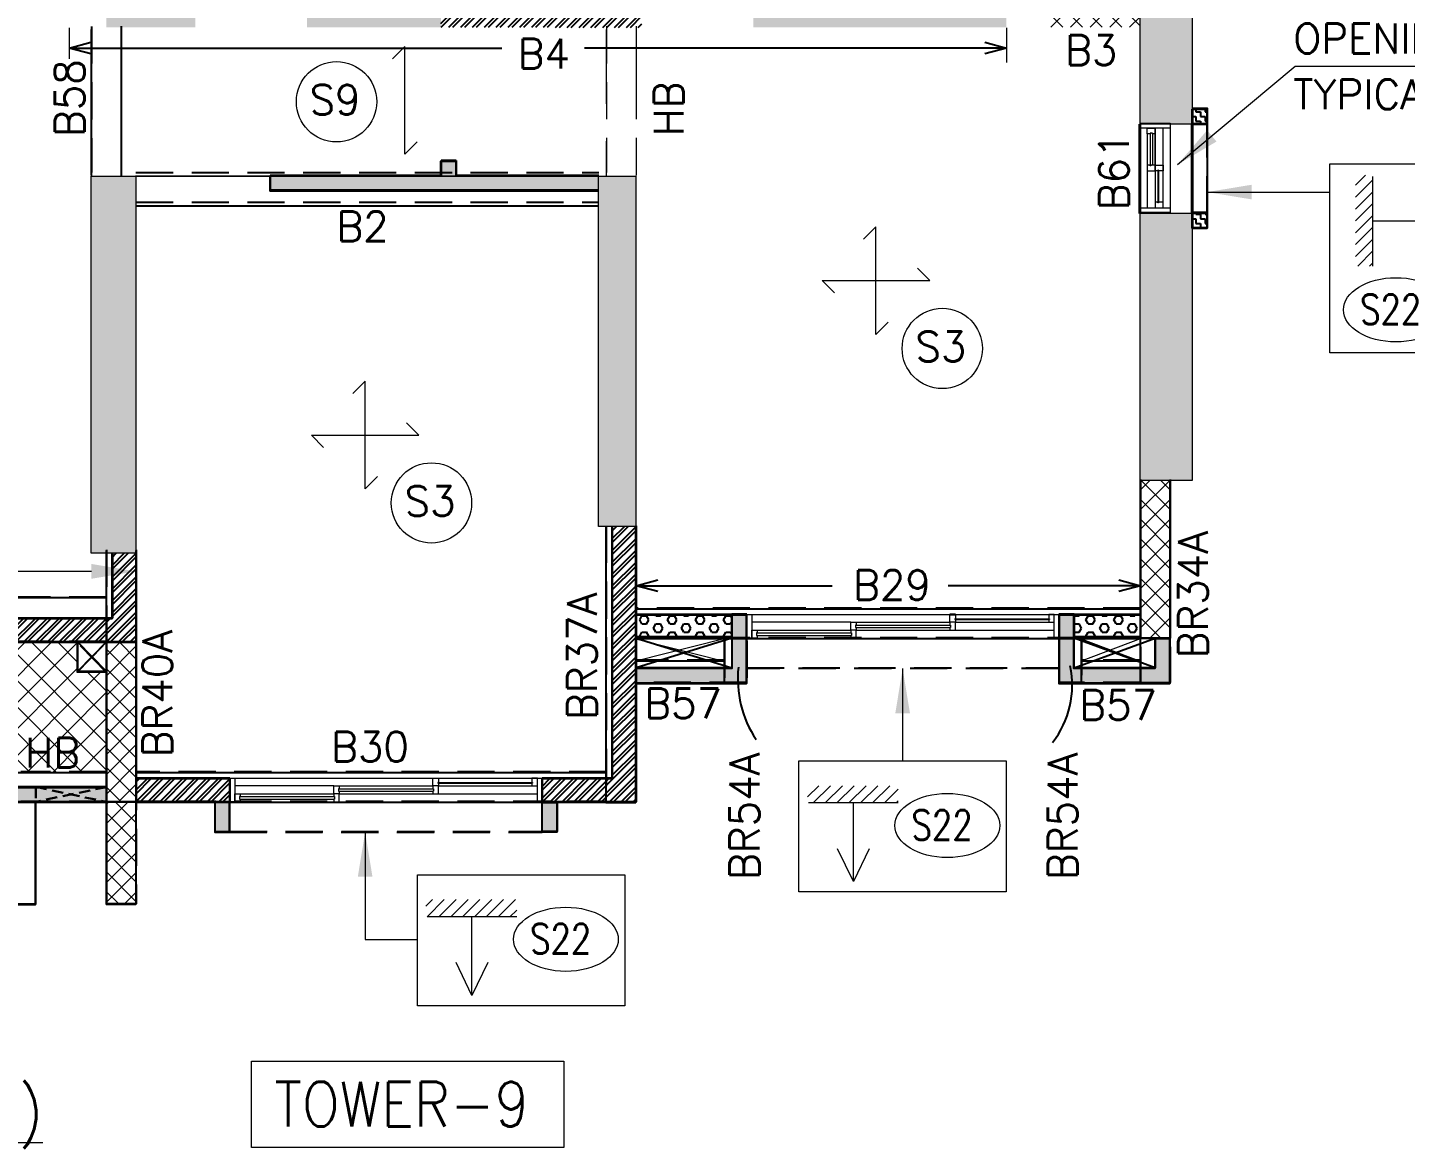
# Model space of a CAD drawing. Header units: millimetres. Extents: x 1181448 to 1317632, y -5734806 to -5633961.
# Drawn here: x 1298061 to 1307323, y -5721416 to -5713883 of the extents above; entities that cross this region are included whole.
import ezdxf

# ---------------------------------------------------------------- set-up
doc = ezdxf.new("R2010")
doc.units = ezdxf.units.MM
doc.header["$LTSCALE"] = 1000
doc.header["$MEASUREMENT"] = 0
for name, pattern in [('1', [0]), ('2BHK-A - FRONT$0$HIDDEN', [0.375, 0.25, -0.125]), ('AUDIT_D_120904163729-0', [0]), ('DASHED', [0.75, 0.5, -0.25]), ('HIDDEN', [0.375, 0.25, -0.125]), ('T 10_TYPICAL ELEVATION$0$AUDIT_D_120904163729-0', [0]), ('T8(T9 IS SIMILAR) - TYPICAL FLOOR ELEVATION$0$AUDIT_D_120904163729-0', [0]), ('T8(T9 IS SIMILAR) - TYPICAL FLOOR ELEVATION$0$HIDDEN', [0.375, 0.25, -0.125]), ('T8(T9 IS SIMILAR)$0$$0$HIDDEN', [0.375, 0.25, -0.125]), ('T8(T9 IS SIMILAR)$0$HIDDEN', [0.375, 0.25, -0.125])]:
    doc.linetypes.add(name, pattern=pattern)
doc.layers.get('0').update_dxf_attribs({"linetype": 'AUDIT_D_120904163729-0'})
for name, color, linetype in [('100 MM THK. NON-STRUCTURAL WALL', 134, 'Continuous'), ('150 MM THK. BLOCK WORK.', 223, 'Continuous'), ('2BHK-A - FRONT$0$CUT-OUT', 49, 'Continuous'), ('A_dim', 1, 'Continuous'), ('S-BEAM', 20, 'Continuous'), ('SCPL-BEAMS NO.', 7, 'Continuous'), ('T 10_TYPICAL ELEVATION$0$A-WALL-FEATURES', 6, 'T 10_TYPICAL ELEVATION$0$AUDIT_D_120904163729-0'), ('T8(T9 IS SIMILAR) - TYPICAL FLOOR ELEVATION$0$A-WALL-FEATURES', 6, 'T8(T9 IS SIMILAR) - TYPICAL FLOOR ELEVATION$0$AUDIT_D_120904163729-0'), ('T8(T9 IS SIMILAR)$0$S-BEAM', 20, 'T8(T9 IS SIMILAR)$0$$0$HIDDEN'), ('TYPICAL FLOOR ARCH', 251, 'AUDIT_D_120904163729-0')]:
    doc.layers.add(name, color=color, linetype=linetype)
for name, color, linetype, lineweight in [('160 THK. STRUCT WALL', 7, 'Continuous', 15), ('200 THK. NON-STRUCT WALL -1', 6, 'Continuous', 15), ('2BHK-A - FRONT$0$A-WALL- 160', 6, 'Continuous', 30), ('2BHK-A - FRONT$0$Window', 4, 'Continuous', 20), ('S-CUTOUT', 8, 'Continuous', 15), ('S-DRGSHEET TEXT-1', 7, 'Continuous', 18), ('S-HATCH', 8, 'Continuous', 9), ('SCPL BEAM', 20, 'Continuous', 13), ('SCPL_DIM', 9, 'Continuous', 5), ('SCPL_SLAB MARK', 72, 'Continuous', 20), ('T8(T9 IS SIMILAR)$0$SCPL BEAM', 191, 'T8(T9 IS SIMILAR)$0$$0$HIDDEN', 13)]:
    doc.layers.add(name, color=color, linetype=linetype, lineweight=lineweight)
for name, color, linetype, true_color in [('160MM THK.NON-STRUCTURAL WALLS', 7, 'Continuous', 0xea7b62), ('WALL - 0.16 thk STRUCTURAL', 7, '1', 0x24ffc8), ('WALL - 0.20 thk STRUCTURAL', 7, 'Continuous', 0xa60727)]:
    doc.layers.add(name, color=color, linetype=linetype, true_color=true_color)
doc.layers.add('WALL OPENING', color=7, linetype='Continuous', lineweight=40, true_color=0xe6e600)
doc.styles.add('ROMANS', font='romans.shx', dxfattribs={"width": 0.85})
doc.styles.add('SCPL', font='romans.shx')
doc.styles.add('SCPL-2', font='romans.shx', dxfattribs={"width": 0.9})
doc.dimstyles.new('SCPL', dxfattribs={"dimscale": 0, "dimtxt": 300, "dimasz": 300, "dimexe": 100, "dimexo": 200, "dimgap": 150, "dimtad": 0, "dimdec": 0, "dimzin": 1, "dimdsep": 46, "dimtxsty": 'SCPL', "dimcen": 150, "dimclrd": 1, "dimclre": 2, "dimclrt": 5, "dimadec": 3, "dimazin": 0, "dimtfac": 1, "dimtdec": 0, "dimtofl": 0, "dimtmove": 2, "dimatfit": 3, "dimfxl": 0, "dimtolj": 1, "dimtzin": 0, "dimlwd": 15, "dimlwe": 13, "dimarcsym": 0})
doc.dimstyles.new('SCPL-DIM-150', dxfattribs={"dimscale": 100, "dimtxt": 2.25, "dimasz": 1.45, "dimexe": 1, "dimexo": 1, "dimgap": 1, "dimtad": 1, "dimdec": 0, "dimzin": 0, "dimdsep": 46, "dimtxsty": 'ROMANS', "dimblk": 'OPEN30', "dimcen": 0.09, "dimclrd": 256, "dimclre": 256, "dimclrt": 7, "dimadec": 0, "dimazin": 0, "dimtfac": 1, "dimtdec": 0, "dimtofl": 0, "dimtmove": 0, "dimatfit": 3, "dimldrblk": 'OPEN30', "dimfxl": 1, "dimtolj": 1, "dimtzin": 0, "dimarcsym": 0})
pattern_1 = [(0, (-1203933.584, 5720355.632), (31.25, 31.25), [31.25, -31.25]), (90, (-1203902.334, 5720355.632), (-31.25, 31.25), [31.25, -31.25])]

# ---------------------------------------------------------------- blocks, each defined once
blk = doc.blocks.new('2BHK-A - FRONT$0$1500-flat-1-flat-1')
at = {"layer": '2BHK-A - FRONT$0$Window', "color": 1, "lineweight": 13}
for p, q in [((5694378.8, 1149675.6), (5694378.8, 1149141.6, 0)), ((5694425.5, 1149179.1, 0), (5694425.5, 1149675.6)), ((5694478.8, 1149427.4), (5694478.8, 1149675.6)), ((5694578.8, 1149675.6), (5694578.8, 1149141.6, 0)), ((5694478.8, 1149638.1), (5694478.8, 1149427.4)), ((5694532.2, 1149638.1), (5694532.2, 1149141.6, 0)), ((5694378.8, 1149389.9), (5694378.8, 1149179.1, 0)), ((5694478.8, 1149457), (5694478.8, 1149141.6, 0)), ((5694478.8, 1149389.9), (5694478.8, 1149179.1, 0))]:
    blk.add_line(p, q, dxfattribs=at)
at = {"layer": '2BHK-A - FRONT$0$Window', "color": 5, "lineweight": 13}
for p, q in [((5694497.4, 1149638.1), (5694497.4, 1149427.4)), ((5694513.6, 1149638.1), (5694513.6, 1149427.4)), ((5694455.7, 1149389.9), (5694455.7, 1149179.1, 0)), ((5694460.2, 1149389.9), (5694460.2, 1149179.1, 0))]:
    blk.add_line(p, q, dxfattribs=at)
at = {"layer": '2BHK-A - FRONT$0$Window', "color": 4, "lineweight": 13}
for points in [[(5694378.8, 1149708.6), (5694378.8, 1149675.6), (5694578.8, 1149675.6), (5694578.8, 1149708.6)], [(5694513.6, 1149638.1), (5694532.2, 1149638.1), (5694532.2, 1149675.6), (5694478.8, 1149675.6), (5694478.8, 1149638.1), (5694497.4, 1149638.1), (5694497.4, 1149642.6), (5694513.6, 1149642.6)], [(5694460.2, 1149389.9), (5694478.8, 1149389.9), (5694478.8, 1149427.4), (5694425.5, 1149427.4), (5694425.5, 1149389.9), (5694455.7, 1149389.9), (5694455.7, 1149394.4), (5694460.2, 1149394.4)], [(5694513.6, 1149427.4), (5694532.2, 1149427.4), (5694532.2, 1149389.9), (5694478.8, 1149389.9), (5694478.8, 1149427.4), (5694509.1, 1149427.4), (5694509.1, 1149422.9), (5694513.6, 1149422.9)], [(5694378.8, 1149141.6), (5694378.8, 1149108.6), (5694578.8, 1149108.6), (5694578.8, 1149141.6)], [(5694460.2, 1149179.1), (5694478.8, 1149179.1), (5694478.8, 1149141.6), (5694425.5, 1149141.6), (5694425.5, 1149179.1), (5694455.7, 1149179.1), (5694455.7, 1149174.6), (5694460.2, 1149174.6)]]:
    blk.add_lwpolyline(points, close=True, dxfattribs=at)
blk = doc.blocks.new('2BHK-A - FRONT$0$2100')
at = {"layer": '2BHK-A - FRONT$0$Window', "color": 1, "lineweight": 13}
for p, q in [((1150876.5, -5693344.1), (1148842.5, -5693344.1)), ((1149507.5, -5693344.1), (1148880, -5693344.1)), ((1149507.5, -5693450.8), (1148842.5, -5693450.8)), ((1149507.5, -5693397.4), (1148880, -5693397.4)), ((1150173.7, -5693397.4), (1149545, -5693397.4)), ((1150173.7, -5693450.8), (1149545, -5693450.8)), ((1150211.2, -5693397.4), (1150876.5, -5693397.4)), ((1150839, -5693450.8), (1150211.2, -5693450.8)), ((1150173.7, -5693504.1), (1148842.5, -5693504.1)), ((1150839, -5693504.1), (1150211.2, -5693504.1))]:
    blk.add_line(p, q, dxfattribs=at)
at = {"layer": '2BHK-A - FRONT$0$Window', "color": 5, "lineweight": 13}
for p, q in [((1149507.5, -5693374.4), (1148880, -5693374.4)), ((1149507.5, -5693378.9), (1148880, -5693378.9)), ((1150173.7, -5693416), (1149545, -5693416)), ((1150173.7, -5693432.2), (1149545, -5693432.2)), ((1150839, -5693469.3), (1150211.2, -5693469.3)), ((1150839, -5693485.5), (1150211.2, -5693485.5))]:
    blk.add_line(p, q, dxfattribs=at)
at = {"layer": '2BHK-A - FRONT$0$Window', "color": 4, "lineweight": 13}
for points in [[(1148842.5, -5693344.1), (1148809.5, -5693344.1), (1148809.5, -5693504.1), (1148842.5, -5693504.1)], [(1148880, -5693378.9), (1148880, -5693397.4), (1148842.5, -5693397.4), (1148842.5, -5693344.1), (1148880, -5693344.1), (1148880, -5693374.4), (1148875.5, -5693374.4), (1148875.5, -5693378.9)], [(1149507.5, -5693378.9), (1149507.5, -5693397.4), (1149545, -5693397.4), (1149545, -5693344.1), (1149507.5, -5693344.1), (1149507.5, -5693374.4), (1149512, -5693374.4), (1149512, -5693378.9)], [(1150909.5, -5693344.1), (1150876.5, -5693344.1), (1150876.5, -5693504.1), (1150909.5, -5693504.1)], [(1149545, -5693432.2), (1149545, -5693450.8), (1149507.5, -5693450.8), (1149507.5, -5693397.4), (1149545, -5693397.4), (1149545, -5693416), (1149540.5, -5693416), (1149540.5, -5693432.2)], [(1150173.7, -5693432.2), (1150173.7, -5693450.8), (1150211.2, -5693450.8), (1150211.2, -5693397.4), (1150173.7, -5693397.4), (1150173.7, -5693416), (1150178.2, -5693416), (1150178.2, -5693432.2)], [(1150211.2, -5693485.5), (1150211.2, -5693504.1), (1150173.7, -5693504.1), (1150173.7, -5693450.8), (1150211.2, -5693450.8), (1150211.2, -5693469.3), (1150206.7, -5693469.3), (1150206.7, -5693485.5)], [(1150839, -5693485.5), (1150839, -5693504.1), (1150876.5, -5693504.1), (1150876.5, -5693450.8), (1150839, -5693450.8), (1150839, -5693469.3), (1150843.5, -5693469.3), (1150843.5, -5693485.5)]]:
    blk.add_lwpolyline(points, close=True, dxfattribs=at)
blk = doc.blocks.new('GGS')
at = {"layer": '2BHK-A - FRONT$0$A-WALL- 160', "color": 8, "linetype": 'ByBlock'}
for p, q in [((-206561929.7, -159313758), (-206561929.7, -159313657.6)), ((-206561929.7, -159313657.6), (-206561829.7, -159313657.6)), ((-206561829.7, -159313657.6), (-206561829.7, -159313758)), ((-206561929.7, -159313758), (-206563079.8, -159313758)), ((-206563079.8, -159313758), (-206563079.8, -159313858)), ((-206560869.8, -159313758), (-206561829.7, -159313758)), ((-206560869.8, -159313858), (-206563079.8, -159313858)), ((-206557229.8, -159316868, 0.3), (-206557230, -159315802.9)), ((-206557029.8, -159316868, 0.3), (-206557029.8, -159315803.3, 0.7)), ((-206560779.8, -159317808), (-206560779.8, -159316112.9)), ((-206560619.8, -159316708, -0.4), (-206560619.8, -159316112.9)), ((-206560619.8, -159317968), (-206560619.8, -159316112.9)), ((-206564139.8, -159316733), (-206564139.8, -159316292.9)), ((-206563979.8, -159317968), (-206563979.8, -159316292.9)), ((-206564139.8, -159316733), (-206564914.8, -159316733)), ((-206559975.2, -159316708, -0.4), (-206560620.1, -159316708, -0.4)), ((-206559975.2, -159316708, -0.4), (-206559975.2, -159316858, -0.4)), ((-206558473.2, -159316708, -0.4), (-206558510.7, -159316708, -0.4)), ((-206557229.8, -159316708, 0.3), (-206557675.2, -159316708, -0.4)), ((-206557675.2, -159316708, -0.4), (-206557675.2, -159316858, -0.4)), ((-206559975.2, -159316858, -0.4), (-206560620.1, -159316858, -0.4)), ((-206557229.8, -159316858, 0.3), (-206557675.2, -159316858, -0.4)), ((-206557029.8, -159316868, 0.3), (-206557229.8, -159316868, 0.3)), ((-206563979.8, -159316893), (-206564914.8, -159316893)), ((-206564179.8, -159317968), (-206564179.8, -159316893)), ((-206563350.2, -159317808), (-206563979.8, -159317808)), ((-206563350.2, -159317808), (-206563350.2, -159317968)), ((-206560779.8, -159317808), (-206561250.2, -159317808)), ((-206561250.2, -159317808), (-206561250.2, -159317968)), ((-206563350.2, -159317968), (-206564179.8, -159317968)), ((-206560619.8, -159317968), (-206561250.2, -159317968))]:
    blk.add_line(p, q, dxfattribs=at)
at = {"layer": '2BHK-A - FRONT$0$A-WALL- 160', "color": 8, "linetype": '2BHK-A - FRONT$0$HIDDEN', "ltscale": 0.3}
for p, q in [((-206564654.8, -159317868), (-206564180.1, -159317968.5)), ((-206564180, -159317868.5), (-206564654.8, -159317968))]:
    blk.add_line(p, q, dxfattribs=at)
at = {"layer": '2BHK-A - FRONT$0$A-WALL- 160', "color": 8, "linetype": 'ByBlock'}
blk.add_lwpolyline([(-206564179.8, -159317968), (-206564914.8, -159317968), (-206564914.8, -159317868), (-206564179.8, -159317868)], dxfattribs=at)
at = {"layer": '2BHK-A - FRONT$0$A-WALL- 160', "color": 8, "linetype": '2BHK-A - FRONT$0$HIDDEN', "ltscale": 0.3}
blk.add_lwpolyline([(-206564654.8, -159317968), (-206564179.8, -159317968), (-206564179.8, -159317868), (-206564654.8, -159317868)], close=True, dxfattribs=at)
at = {"layer": '2BHK-A - FRONT$0$CUT-OUT', "color": 8}
for points in [[(-206564179.8, -159317868), (-206564814.8, -159317868), (-206564814.8, -159316893), (-206564374.7, -159316893), (-206564374.8, -159317093), (-206564179.8, -159317093)], [(-206564179.8, -159317093), (-206564374.8, -159317093), (-206564374.8, -159316893), (-206564179.8, -159316893)]]:
    blk.add_lwpolyline(points, close=True, dxfattribs=at)
at = {"layer": '2BHK-A - FRONT$0$CUT-OUT', "color": 8, "linetype": 'ByBlock'}
for points in [[(-206564179.8, -159317093), (-206564374.8, -159316893)], [(-206564179.8, -159316893), (-206564374.8, -159317093)]]:
    blk.add_lwpolyline(points, dxfattribs=at)
at = {"layer": 'T8(T9 IS SIMILAR) - TYPICAL FLOOR ELEVATION$0$A-WALL-FEATURES', "color": 8, "linetype": 'T8(T9 IS SIMILAR) - TYPICAL FLOOR ELEVATION$0$HIDDEN'}
for p, q in [((-206556880, -159314007.9), (-206556880, -159313407.9)), ((-206559875.2, -159317067.7), (-206557775.2, -159317067.7)), ((-206563350.2, -159318167.1), (-206561250, -159318167.1))]:
    blk.add_line(p, q, dxfattribs=at)
at = {"layer": 'T8(T9 IS SIMILAR) - TYPICAL FLOOR ELEVATION$0$A-WALL-FEATURES', "color": 8}
blk.add_line((-206556779.5, -159314007.9), (-206556779.5, -159313407.9), dxfattribs=at)
at = {"layer": 'T8(T9 IS SIMILAR) - TYPICAL FLOOR ELEVATION$0$A-WALL-FEATURES', "color": 8, "linetype": 'ByBlock'}
for p, q in [((-206559975.2, -159316867.7), (-206560619.8, -159317067.7)), ((-206560619.8, -159316867.7), (-206559975.2, -159317067.7)), ((-206557130.1, -159317067.7), (-206557675.2, -159316867.7)), ((-206557675.2, -159317067.7), (-206557130.1, -159316867.7))]:
    blk.add_line(p, q, dxfattribs=at)
for points in [[(-206556880, -159313307.9), (-206556880, -159313407.9), (-206556779.5, -159313407.9), (-206556779.5, -159313307.9)], [(-206556880, -159314007.9), (-206556880, -159314107.9), (-206556779.5, -159314107.9), (-206556779.5, -159314007.9)], [(-206559875.2, -159316707.7), (-206559975.2, -159316707.7), (-206559975.2, -159317067.7), (-206560619.8, -159317067.7), (-206560619.8, -159317167.7), (-206559875.2, -159317167.7)], [(-206557030.1, -159316867.7), (-206557130.1, -159316867.7), (-206557130.1, -159317067.7), (-206557675.2, -159317067.7), (-206557675.2, -159316707.7), (-206557775.2, -159316707.7), (-206557775.2, -159317167.7), (-206557030.1, -159317167.7)], [(-206564179.7, -159318652), (-206563979.7, -159318652), (-206563979.7, -159317967.1), (-206564179.7, -159317967.1)], [(-206563350.2, -159318167.1), (-206563350.2, -159317967.1), (-206563450.2, -159317967.1), (-206563450.2, -159318167.1)], [(-206561150, -159317967.1), (-206561150, -159318167.1), (-206561250, -159318167.1), (-206561250, -159317967.1)]]:
    blk.add_lwpolyline(points, close=True, dxfattribs=at)
blk.add_lwpolyline([(-206570864.8, -159317967.1), (-206570864.8, -159318652.6), (-206564654.8, -159318652.6), (-206564654.8, -159317967.1)], dxfattribs=at)
at = {"layer": 'T8(T9 IS SIMILAR)$0$S-BEAM', "color": 8}
for p, q in [((-206564280.2, -159312756.7, 0.1), (-206564280.2, -159313738.1, 0.1)), ((-206564080.1, -159312755.6, 0), (-206564080.2, -159313738.1, 0.1)), ((-206563981.7, -159313738.1, 0.5), (-206560870.2, -159313738.1, 0)), ((-206563981.7, -159313938.1, 0.5), (-206560870.4, -159313938, 0.6)), ((-206557229.6, -159315801.7, 0), (-206557229.5, -159317166.6, 0)), ((-206557029.6, -159315801.7, 0), (-206557029.6, -159317166.6, 0)), ((-206560820.2, -159316112, 0), (-206560820.2, -159317965.7, 0)), ((-206560620.2, -159316112, 0), (-206560620.2, -159317965.7, 0)), ((-206564180.1, -159316273.6, 0.1), (-206564180.1, -159318653.3, 0)), ((-206563980.1, -159316273.6, 0.1), (-206563980.1, -159318653.3, 0)), ((-206564180.1, -159316591.4, 0), (-206571340.3, -159316591.3, 0)), ((-206557229.6, -159316666.8, 0), (-206560620.2, -159316666.8, 0)), ((-206557229.6, -159316866.8, 0), (-206560620.2, -159316866.8, 0)), ((-206557775.8, -159316866.6, 0), (-206557775.8, -159317166.6, 0)), ((-206557625.8, -159316866.6, 0), (-206557625.8, -159317166.6, 0)), ((-206564180.1, -159316891.4, 0), (-206571340.3, -159316891.3, 0)), ((-206560620.1, -159316885.1, 0), (-206560620.1, -159317185.1, 0)), ((-206560025.8, -159316885, 0), (-206560025.8, -159317166.6, 0)), ((-206559875.8, -159316885, 0), (-206559875.8, -159317166.6, 0)), ((-206560025.8, -159317016.6, 0), (-206560620.1, -159317016.6, 0)), ((-206557230.3, -159317016.6, 0), (-206557625.8, -159317016.6, 0)), ((-206559875.8, -159317166.6, 0), (-206560620.1, -159317166.6, 0)), ((-206557230.3, -159317166.6, 0), (-206557775.8, -159317166.6, 0)), ((-206557230.3, -159317166.6, 0), (-206557030.3, -159317166.6, 0)), ((-206560820.2, -159317766.4), (-206563980.1, -159317766.4, 0)), ((-206560820.2, -159317966.4), (-206563980.1, -159317966.4, 0)), ((-206560820.2, -159317966.4), (-206560620.2, -159317966.4)), ((-206563980.1, -159318653.3, 0), (-206564180.1, -159318653.3, 0))]:
    blk.add_line(p, q, dxfattribs=at)
at = {"layer": 'T8(T9 IS SIMILAR)$0$S-BEAM', "color": 8, "linetype": 'T8(T9 IS SIMILAR)$0$HIDDEN'}
for p, q in [((-206564180.1, -159317766.5, -460.4), (-206564755, -159317766.4, -460.2)), ((-206564180.1, -159317966.5, -460.4), (-206564755.1, -159317966.4, -460.2))]:
    blk.add_line(p, q, dxfattribs=at)
at = {"layer": 'T8(T9 IS SIMILAR)$0$SCPL BEAM', "color": 8, "linetype": 'T8(T9 IS SIMILAR)$0$HIDDEN'}
for p, q in [((-206560818.7, -159312755.6, 0), (-206560818.7, -159313738.1, 0)), ((-206560618.7, -159312755.6, 0), (-206560618.7, -159313738.1, 0))]:
    blk.add_line(p, q, dxfattribs=at)
at = {"layer": '2BHK-A - FRONT$0$A-WALL- 160', "color": 8, "xscale": -1}
blk.add_blockref('2BHK-A - FRONT$0$1500-flat-1-flat-1', (-200862651.3, -160463116.3), dxfattribs=at)
at = {"layer": '2BHK-A - FRONT$0$A-WALL- 160', "color": 8, "linetype": 'ByBlock', "xscale": -1}
for p in [(-205408965.8, -153623363.9), (-205412440.7, -153624463.9)]:
    blk.add_blockref('2BHK-A - FRONT$0$2100', p, dxfattribs=at)
blk = doc.blocks.new('A$C5F94338C')
at = {"layer": 'WALL - 0.16 thk STRUCTURAL'}
h = blk.add_hatch(color=256, dxfattribs=at)
h.dxf.hatch_style = 1
h.paths.add_polyline_path([(24920, 2535), (25220.1, 2535), (25220, 0), (24920, 0)])
at = {"layer": 'WALL - 0.16 thk STRUCTURAL', "true_color": 0x1f57ff}
h = blk.add_hatch(color=160, dxfattribs=at)
h.dxf.hatch_style = 1
h.paths.add_polyline_path([(28330, 2535), (28580, 2535), (28580, 180), (28330, 180)])
at = {"layer": 'WALL - 0.20 thk STRUCTURAL'}
h = blk.add_hatch(color=256, dxfattribs=at)
h.dxf.hatch_style = 1
h.paths.add_polyline_path([(31970, 3735), (32320, 3735), (32319.9, 2884.3), (31969.8, 2884.3)])
h = blk.add_hatch(color=256, dxfattribs=at)
h.dxf.hatch_style = 1
h.paths.add_polyline_path([(31970.2, 2285), (32320.3, 2285), (32320.1, 490), (31970, 490)])
at = {"layer": '160 THK. STRUCT WALL'}
for points in [[(31970, 3735), (32320, 3735), (32319.9, 2884.3), (31969.8, 2884.3)], [(24920, 2535), (25220.1, 2535), (25220, 0), (24920, 0)], [(28330, 2535), (28580, 2535), (28580, 180), (28330, 180)], [(31970.2, 2285), (32320.3, 2285), (32320.1, 490), (31970, 490)]]:
    blk.add_lwpolyline(points, close=True, dxfattribs=at)
blk = doc.blocks.new('HS')
at = {"linetype": 'Continuous'}
for p, q in [((-9.28, 0), (9.28, 0)), ((-9.28, 0), (-7.16, -2.12)), ((9.28, 0), (7.16, 2.12))]:
    blk.add_line(p, q, dxfattribs=at)
blk = doc.blocks.new('One WAy')
at = {"xscale": -38.94666666665216, "yscale": 38.94666666665216, "zscale": 38.94666666665216, "rotation": 270}
blk.add_blockref('HS', (0, 0), dxfattribs=at)
blk = doc.blocks.new('*D110')
at = {"layer": 'T 10_TYPICAL ELEVATION$0$A-WALL-FEATURES', "color": 2, "lineweight": 13, "transparency": 16777216}
for p, q in [((-206691138.3, -159348131.3), (-206691138.3, -159348181.2)), ((-206683578.1, -159348131.2), (-206683578.1, -159348181.2))]:
    blk.add_line(p, q, dxfattribs=at)
at = {"layer": 'T 10_TYPICAL ELEVATION$0$A-WALL-FEATURES', "color": 1, "lineweight": 15, "transparency": 16777216}
for p, q in [((-206690838.3, -159348281.2), (-206688538.6, -159348281.2)), ((-206683878.1, -159348281.2), (-206687638.6, -159348281.2))]:
    blk.add_line(p, q, dxfattribs=at)
at = {"layer": 'T 10_TYPICAL ELEVATION$0$A-WALL-FEATURES', "color": 1, "transparency": 16777216}
for points in [[(-206690838.3, -159348231.2), (-206690838.3, -159348331.2), (-206691138.3, -159348281.2)], [(-206683878.1, -159348231.2), (-206683878.1, -159348331.2), (-206683578.1, -159348281.2)]]:
    blk.add_solid(points, dxfattribs=at)
at = {"layer": 'T 10_TYPICAL ELEVATION$0$A-WALL-FEATURES', "color": 5, "transparency": 16777216, "insert": (-206688088.6, -159348281.2), "char_height": 300, "attachment_point": 5, "style": 'SCPL'}
blk.add_mtext('\\A1;  ', dxfattribs=at)
blk = doc.blocks.new('A$C42226032')
at = {"layer": 'SCPL_SLAB MARK'}
h = blk.add_hatch(dxfattribs=at)
h.set_pattern_fill('ANSI31', color=256, scale=0.2, angle=90)
h.set_pattern_definition([(135, (-48.789575, -510.390865), (-0.0176776695, -0.0176776695), [])])
h.paths.add_polyline_path([(-0.1372, -0.2348), (-0.1372, -0.2863), (0.1337, -0.2863), (0.1337, -0.2348)])
for p, q in [((0, 0), (0, -0.2348)), ((0, 0), (-0.0473, -0.0981)), ((0.0473, -0.0981), (0, 0)), ((0.1337, -0.2348), (-0.1337, -0.2348))]:
    blk.add_line(p, q, dxfattribs=at)
blk = doc.blocks.new('_Open30')
at = {"color": 0, "linetype": 'ByBlock', "lineweight": -2}
for p, q in [((-1, 0.268), (0, 0)), ((0, 0), (-1, -0.268)), ((0, 0), (-1, 0))]:
    blk.add_line(p, q, dxfattribs=at)
blk = doc.blocks.new('A$C73fda794')
at = {"layer": '100 MM THK. NON-STRUCTURAL WALL', "linetype": 'ByBlock'}
h = blk.add_hatch(dxfattribs=at)
h.set_pattern_fill('ZIGZAG', color=256, scale=250)
h.set_pattern_definition(pattern_1)
h.paths.add_polyline_path([(-17600.8, 372.1), (-17600.8, 672.1), (-17500.8, 672.1), (-17500.8, 472.1), (-16950.8, 472.1), (-16950.8, 832.2), (-16850.8, 832.2), (-16850.8, 372.1)])
h.paths.add_polyline_path([(-13700.8, 372.1), (-13700.8, 672.1), (-13800.8, 672.1), (-13800.8, 472.1), (-14350.8, 472.1), (-14350.8, 832.2), (-14450.8, 832.2), (-14450.8, 372.1)])
h.paths.add_polyline_path([(-13075.9, 2422.2), (-13075.9, 2622.2), (-13175.9, 2622.2), (-13175.9, 2422.2)])
h.paths.add_polyline_path([(-10575.9, 2622.2), (-10575.9, 2422.2), (-10675.9, 2422.2), (-10675.9, 2622.2)])
h.paths.add_polyline_path([(-7300.8, 10416.8), (-7300.8, 10616.8), (-7400.8, 10616.8), (-7400.8, 10416.8)])
h.paths.add_polyline_path([(-9801.6, 10616.8), (-9801.6, 10416.8), (-9901.6, 10416.8), (-9901.6, 10616.8)])
h.paths.add_polyline_path([(-8190.9, 18465.9), (-7720.8, 18465.9), (-7720.8, 18005.9), (-7820.8, 18005.9), (-7820.8, 18365.9), (-8190.9, 18365.9)])
h.paths.add_polyline_path([(-5620.8, 18005.9), (-5620.8, 18465.9), (-4801, 18465.9), (-4801, 18365.9), (-5520.8, 18365.9), (-5520.8, 18005.9)])
h.paths.add_polyline_path([(-4271.1, 19265.3), (-4271.1, 19465.3), (-4171.1, 19465.3), (-4171.1, 19265.3)])
h.paths.add_polyline_path([(-2070.9, 19465.3), (-2070.9, 19265.3), (-1970.9, 19265.3), (-1970.9, 19465.3)])
h.paths.add_polyline_path([(6748.3, 19465.3), (6748.3, 19265.3), (6648.3, 19265.3), (6648.3, 19465.3)])
h.paths.add_polyline_path([(8948.4, 19265.3), (8948.4, 19465.3), (8848.4, 19465.3), (8848.4, 19265.3)])
h.paths.add_polyline_path([(10298.2, 18005.9), (10298.2, 18465.9), (9478.7, 18465.9), (9478.7, 18365.9), (10198.2, 18365.9), (10198.2, 18005.9)])
h.paths.add_polyline_path([(12868.4, 18465.9), (12398.2, 18465.9), (12398.2, 18005.9), (12498.2, 18005.9), (12498.2, 18365.9), (12868.4, 18365.9)])
h.paths.add_polyline_path([(11978.1, 10416.8), (11978.1, 10616.8), (12078.1, 10616.8), (12078.1, 10416.8)])
h.paths.add_polyline_path([(14479, 10616.8), (14479, 10416.8), (14579, 10416.8), (14579, 10616.8)])
h.paths.add_polyline_path([(17753.3, 2422.2), (17753.3, 2622.2), (17853.3, 2622.2), (17853.3, 2422.2)])
h.paths.add_polyline_path([(15253.3, 2622.2), (15253.3, 2422.2), (15353.3, 2422.2), (15353.3, 2622.2)])
h.paths.add_polyline_path([(18378.2, 372.1), (18378.2, 672.1), (18478.2, 672.1), (18478.2, 472.1), (19028.2, 472.1), (19028.2, 832.2), (19128.2, 832.2), (19128.2, 372.1)])
h.paths.add_polyline_path([(22278.2, 372.1), (22278.2, 672.1), (22178.2, 672.1), (22178.2, 472.1), (21628.2, 472.1), (21628.2, 832.2), (21528.2, 832.2), (21528.2, 372.1)])
h.paths.add_polyline_path([(13068.3, -7229), (12968.3, -7229), (12968.3, -7429), (12423.2, -7429), (12423.2, -7069), (12323.2, -7069), (12323.2, -7529), (13068.3, -7529)])
h.paths.add_polyline_path([(10223.2, -7069), (10123.2, -7069), (10123.2, -7429), (9478.7, -7429), (9478.7, -7529), (10223.2, -7529)])
h.paths.add_polyline_path([(6748.3, -8528.4), (6748.3, -8328.4), (6648.3, -8328.4), (6648.3, -8528.4)])
h.paths.add_polyline_path([(8948.4, -8328.4), (8948.4, -8528.4), (8848.4, -8528.4), (8848.4, -8328.4)])
h.paths.add_polyline_path([(-2070.9, -8528.4), (-2070.9, -8328.4), (-1970.9, -8328.4), (-1970.9, -8528.4)])
h.paths.add_polyline_path([(-4271.1, -8328.4), (-4271.1, -8528.4), (-4171.1, -8528.4), (-4171.1, -8328.4)])
h.paths.add_polyline_path([(-5545.9, -7069), (-5445.9, -7069), (-5445.9, -7429), (-4801.3, -7429), (-4801.3, -7529), (-5545.9, -7529)])
h.paths.add_polyline_path([(-8391, -7229), (-8291, -7229), (-8291, -7429), (-7745.9, -7429), (-7745.9, -7069), (-7645.9, -7069), (-7645.9, -7529), (-8391, -7529)])
h = blk.add_hatch(dxfattribs=at)
h.set_pattern_fill('ZIGZAG', color=256, scale=250)
h.set_pattern_definition(pattern_1)
h.paths.add_polyline_path([(11968.7, -3119.3), (10268.6, -3119.3), (10268.6, -3019.3), (11968.7, -3019.3)])
h.paths.add_polyline_path([(9228.7, -4119.3), (9228.7, -4219.3), (7018.6, -4219.3), (7018.6, -4119.3), (8168.7, -4118.9), (8168.7, -4018.9), (8268.7, -4018.9), (8268.7, -4119.3)])
h.paths.add_polyline_path([(8168.7, -3018.9), (7269, -3018.9), (7269, -3118.9), (8168.7, -3118.9)])
h.paths.add_polyline_path([(6519, -3118.9), (5919, -3118.9), (5919, -3018.9), (6519, -3018.9)])
h.paths.add_polyline_path([(3718.7, -669.3), (3618.7, -669.3), (3618.7, -1418.9), (3718.7, -1418.9)])
h.paths.add_polyline_path([(3718.7, 230.7), (3618.7, 230.7), (3618.7, 1130.7), (3718.7, 1130.7)])
h.paths.add_polyline_path([(8568.8, -1319.3), (8468.8, -1319.3), (8468.8, -819.3), (8468.8, -819.3), (8468.7, -718.4), (8568.8, -718.7)])
h.paths.add_polyline_path([(5918.7, -8328.9), (5183.7, -8328.9), (5183.7, -8228.9), (5918.7, -8228.9)])
h.paths.add_polyline_path([(5668.7, -1419.3), (5268.7, -1419.3), (5268.7, -1319.3), (5668.7, -1319.3)])
h.paths.add_polyline_path([(3968.7, -1319.3), (3718.7, -1319.3), (3718.7, -1419.3), (3968.7, -1419.3)])
h = blk.add_hatch(dxfattribs=at)
h.set_pattern_fill('ZIGZAG', color=256, scale=250)
h.set_pattern_definition([(270, (32757.785, -10699.95), (31.25, -31.25), [31.25, -31.25]), (0, (32757.785, -10731.2), (31.25, 31.25), [31.25, -31.25])])
h.paths.add_polyline_path([(13218.5, -3669.2), (13218.5, -3769.2), (13318.9, -3769.2), (13318.9, -3669.2)])
h.paths.add_polyline_path([(13218.5, -4369.2), (13218.5, -4469.2), (13318.9, -4469.2), (13318.9, -4369.2)])
at = {"layer": '150 MM THK. BLOCK WORK.', "linetype": 'ByBlock'}
h = blk.add_hatch(dxfattribs=at)
h.set_pattern_fill('HEX', color=256, scale=250)
h.set_pattern_definition([(0, (-1203933.584, 5720355.63), (0, 54.12658774), [31.25, -62.5]), (120, (-1203933.584, 5720355.63), (-46.875, -27.06329387), [31.25, -62.5]), (60, (-1203902.334, 5720355.63), (-46.875, 27.06329387), [31.25, -62.5])])
h.paths.add_polyline_path([(12423.2, -7219.3), (12868.3, -7219.3), (12868.3, -7069.3), (12423.2, -7069.3)])
h.paths.add_polyline_path([(10123.2, -7219.3), (9478.4, -7219.3), (9478.4, -7069.3), (10123.2, -7069.3)])
at = {"layer": '160MM THK.NON-STRUCTURAL WALLS', "linetype": 'ByBlock'}
h = blk.add_hatch(dxfattribs=at)
h.set_pattern_fill('ANSI32', color=256, scale=150)
h.set_pattern_definition([(45, (-1203933.584, 5720355.085), (-39.77475644, 39.77475644), []), (45, (-1203907.07, 5720355.085), (-39.77475644, 39.77475644), [])])
h.paths.add_polyline_path([(9478.4, -6474.2), (9318.4, -6474.2), (9318.4, -8168.9), (8848.3, -8168.9), (8848.3, -8328.9), (9478.4, -8328.9)])
h.paths.add_polyline_path([(6118.7, -6654.2), (5958.7, -6654.2), (5958.7, -7094.5), (5183.7, -7094.5), (5183.7, -7254.5), (6118.7, -7254.5)])
h.paths.add_polyline_path([(6748.3, -8328.9), (6118.7, -8328.9), (6118.7, -8168.9), (6748.3, -8168.9)])
h.paths.add_polyline_path([(2783.7, -7094.5), (2413.7, -7094.5), (2413.7, -7254.5), (2783.7, -7254.5)])
h.paths.add_polyline_path([(7853.7, 781.5), (7693.7, 781.5), (7693.7, 1130.7), (7853.7, 1130.7)])
h.paths.add_polyline_path([(8568.8, -1479.1), (8329.3, -1479.1), (8328.2, -1319.3), (8568.8, -1319.3)])
h.paths.add_polyline_path([(8328.7, -1568.9), (8168.7, -1568.9), (8168.7, -2169.3), (8328.7, -2169.3)])
h.paths.add_polyline_path([(9518.7, -1569.3), (9358.7, -1569.3), (9356.2, -2169.3), (9516.2, -2169.3)])
h.paths.add_polyline_path([(9518.7, -3119.3), (9518.7, -2819.3), (9358.7, -2819.3), (9358.7, -2959.3), (8328.7, -2959.3), (8328.7, -2819.3), (8168.7, -2819.3), (8168.7, -3118.9)])
at = {"layer": '200 THK. NON-STRUCT WALL -1', "linetype": 'ByBlock'}
h = blk.add_hatch(dxfattribs=at)
h.set_pattern_fill('ANSI37', color=256, scale=750)
h.set_pattern_definition([(45, (-1203933.68, 5720355.42), (-66.2912607, 66.2912607), []), (135, (-1203933.68, 5720355.42), (-66.2912607, -66.2912607), [])])
h.paths.add_polyline_path([(-17301.3, 11057), (-17501.3, 11057), (-17501.3, 12201.5), (-17301.3, 12201.5)])
h.paths.add_polyline_path([(-13901.3, 12201.6), (-13700.9, 12201.6), (-13700.9, 10441.9), (-13901.3, 10441.9)])
h.paths.add_polyline_path([(-1141.3, 19949.8), (-1341.3, 19949.8), (-1341.3, 19265.3), (-1141.3, 19265.3)])
h.paths.add_polyline_path([(6018.6, 19949.8), (5818.6, 19949.8), (5818.6, 19263.6), (6018.6, 19263.6)])
h.paths.add_polyline_path([(18578.5, 12201.6), (18378.1, 12201.6), (18378.1, 10441.9), (18578.5, 10441.9)])
h.paths.add_polyline_path([(21978.6, 11057), (22178.6, 11057), (22178.5, 12201.5), (21978.5, 12201.5)])
h.paths.add_polyline_path([(5918.7, -9013.5), (6118.7, -9013.5), (6118.7, -8328.6), (5918.7, -8328.6)])
h.paths.add_polyline_path([(-1241.5, -9013.5), (-1441.5, -9013.5), (-1441.5, -8328.6), (-1241.5, -8328.6)])
h = blk.add_hatch(dxfattribs=at)
h.set_pattern_fill('ANSI37', color=256, scale=750)
h.set_pattern_definition([(45, (-19851.51, -9013.51), (-66.29126, 66.29126), []), (135, (-19851.51, -9013.51), (-66.29126, -66.29126), [])])
h.paths.add_polyline_path([(12868.7, -7229.6), (13068.7, -7229.6), (13068.7, -6164.2), (12868.7, -6164.2)])
h.paths.add_polyline_path([(12868.7, -3118.9), (12219, -3118.9), (12219, -2918.9), (12868.7, -2918.9)])
h.paths.add_polyline_path([(6118.7, -8328.9), (5918.7, -8328.9), (5918.7, -7254.5), (6118.7, -7254.5)])
at = {"layer": 'S-HATCH'}
h = blk.add_hatch(dxfattribs=at)
h.set_pattern_fill('ANSI37', color=256, scale=1000)
h.set_pattern_definition([(45, (206689697.06, 159341505.57), (-88.38834765, 88.38834765), []), (135, (206689697.06, 159341505.57), (-88.38834765, -88.38834765), [])])
h.paths.add_polyline_path([(5918.9, -7454.6), (5918.7, -7454.3), (5723.7, -7454.3), (5723.7, -7254.3), (-1046.3, -7254.3), (-1046.3, -7254.3), (-1046.3, -7454.3), (-1241.2, -7454.3), (-1241.2, -8128.9), (-666.3, -8128.8), (-666.3, -8128.9), (-506.3, -8128.9), (-506.3, -8754.4), (5183.7, -8754.4), (5183.7, -8128.8), (5343.7, -8128.9), (5344, -8128.9), (5344, -8128.8), (5918.9, -8128.9)])
h.paths.add_polyline_path([(2257.7, -7953.1, -1), (1718, -7953.1, -1)], flags=16)
h.paths.add_polyline_path([(1785.5, -8116.5), (2209.3, -8116.5), (2209.3, -7816.5), (1785.5, -7816.5)], flags=8)
h.paths.add_polyline_path([(5362.5, -8144.5), (5805.3, -8144.4), (5805.3, -7844.4), (5362.5, -7844.5)], flags=25)
h.paths.add_polyline_path([(-1169.4, -8138.4), (-726.5, -8138.3), (-726.5, -7838.3), (-1169.4, -7838.4)], flags=25)
at = {"layer": '100 MM THK. NON-STRUCTURAL WALL', "linetype": 'ByBlock'}
for p, q in [((8168.7, -4119.3, 0), (8168.7, -4018.9, 0)), ((8168.7, -4018.9, 0), (8268.7, -4018.9, 0)), ((8268.7, -4018.9, 0), (8268.7, -4119.3, 0)), ((8168.7, -4119.3, 0), (7018.7, -4119.3, 0)), ((7018.7, -4119.3, 0), (7018.7, -4219.3, 0)), ((9228.7, -4119.3, 0), (8268.7, -4119.3, 0)), ((9228.7, -4219.3, 0), (7018.7, -4219.3, 0))]:
    blk.add_line(p, q, dxfattribs=at)
at = {"layer": '100 MM THK. NON-STRUCTURAL WALL', "linetype": 'ByBlock', "elevation": 0}
for points in [[(13218.5, -3669.2), (13218.5, -3769.2), (13318.9, -3769.2), (13318.9, -3669.2)], [(13218.5, -4369.2), (13218.5, -4469.2), (13318.9, -4469.2), (13318.9, -4369.2)], [(10223.2, -7069), (10123.2, -7069), (10123.2, -7429), (9478.7, -7429), (9478.7, -7529), (10223.2, -7529)], [(13068.3, -7229), (12968.3, -7229), (12968.3, -7429), (12423.2, -7429), (12423.2, -7069), (12323.2, -7069), (12323.2, -7529), (13068.3, -7529)], [(6748.3, -8528.4), (6748.3, -8328.4), (6648.3, -8328.4), (6648.3, -8528.4)], [(8948.4, -8328.4), (8948.4, -8528.4), (8848.4, -8528.4), (8848.4, -8328.4)]]:
    blk.add_lwpolyline(points, close=True, dxfattribs=at)
blk.add_lwpolyline([(5918.7, -8329.3), (5183.7, -8329.3), (5183.7, -8229.3), (5918.7, -8229.3)], dxfattribs=at)
at = {"layer": '150 MM THK. BLOCK WORK.', "linetype": 'ByBlock'}
for p, q in [((10123.2, -7069.3, -0.4), (9478.4, -7069.3, -0.4)), ((10123.2, -7069.3, -0.4), (10123.2, -7219.3, -0.4)), ((12868.7, -7069.3, 0.3), (12423.2, -7069.3, -0.4)), ((12423.2, -7069.3, -0.4), (12423.2, -7219.3, -0.4)), ((10123.2, -7219.3, -0.4), (9478.4, -7219.3, -0.4)), ((12868.7, -7219.3, 0.3), (12423.2, -7219.3, -0.4))]:
    blk.add_line(p, q, dxfattribs=at)
at = {"layer": '160MM THK.NON-STRUCTURAL WALLS', "linetype": 'ByBlock'}
for p, q in [((9318.7, -8169.3, 0), (9318.7, -6474.2, 0)), ((9478.7, -7069.3, -0.4), (9478.7, -6474.2, 0)), ((9478.7, -8329.3, 0), (9478.7, -6474.2, 0)), ((5958.7, -7094.3, 0), (5958.7, -6654.2, 0)), ((5958.7, -7094.3, 0), (5183.7, -7094.3, 0)), ((6118.7, -7254.3, 0), (5183.7, -7254.3, 0)), ((6748.3, -8169.3, 0), (6118.7, -8169.3, 0)), ((6748.3, -8169.3, 0), (6748.3, -8329.3, 0)), ((9318.7, -8169.3, 0), (8848.3, -8169.3, 0)), ((8848.3, -8169.3, 0), (8848.3, -8329.3, 0)), ((6748.3, -8329.3, 0), (6118.7, -8329.3, 0)), ((9478.7, -8329.3, 0), (8848.3, -8329.3, 0))]:
    blk.add_line(p, q, dxfattribs=at)
at = {"layer": '200 THK. NON-STRUCT WALL -1', "linetype": 'ByBlock'}
for p, q in [((12868.7, -7229.3, 0.3), (12868.5, -6164.2, 0)), ((13068.7, -7229.3, 0.3), (13068.7, -6164.6, 0.6)), ((6118.7, -8329.3, 0), (6118.7, -6654.2, 0)), ((5918.7, -8329.3, 0), (5918.7, -7254.3, 0)), ((13068.7, -7229.3, 0.3), (12868.7, -7229.3, 0.3))]:
    blk.add_line(p, q, dxfattribs=at)
at = {"layer": '200 THK. NON-STRUCT WALL -1', "linetype": 'ByBlock', "elevation": 0}
blk.add_lwpolyline([(5918.8, -9013.3), (6118.8, -9013.3), (6118.8, -8328.4), (5918.8, -8328.4)], close=True, dxfattribs=at)
at = {"layer": 'S-BEAM'}
for p, q in [((5818.5, -3134.4, 0.1), (5818.5, -4115.8, 0.1)), ((6018.6, -3133.4, 0), (6018.5, -4115.8, 0.1)), ((6117, -4118.3, 0.6), (9228.5, -4118.4, 0.1)), ((6117, -4318.3, 0.6), (9228.3, -4318.3, 0.7)), ((12868.3, -6164.1, -0.1), (12868.5, -7529, 0)), ((13068.3, -6164.1, -0.1), (13068.3, -7529, 0)), ((9277.8, -6474.5, -0.1), (9277.8, -8328.1, -0.1)), ((9477.8, -6474.5, -0.1), (9477.8, -8328.1, -0.1)), ((5918.9, -6636, 0), (5918.9, -9015.7, -0.1)), ((6118.9, -6636, 0), (6118.9, -9015.7, -0.1)), ((5918.9, -6954.3, 0), (-1241.2, -6954.3, 0)), ((12868.3, -7029.2, -0.1), (9477.8, -7029.2, -0.1)), ((5918.9, -7254.3, 0), (-1241.2, -7254.3, 0)), ((12868.3, -7229.2, -0.1), (9477.8, -7229.2, -0.1)), ((9477.9, -7247.5, -0.1), (9477.9, -7547.5, -0.1)), ((10072.2, -7229.2, 0), (10072.2, -7529, 0)), ((10222.2, -7229.2, 0), (10222.2, -7529, 0)), ((12322.2, -7229, 0), (12322.2, -7529, 0)), ((12472.2, -7229, 0), (12472.2, -7529, 0)), ((10072.2, -7379, 0), (9477.9, -7379, 0)), ((12867.7, -7379, 0), (12472.2, -7379, 0)), ((10222.2, -7529, 0), (9477.9, -7529, 0)), ((12867.7, -7529, 0), (12322.2, -7529, 0)), ((12867.7, -7529, 0), (13067.7, -7529, 0)), ((9277.8, -8128.8, 0), (6117.9, -8128.8, 0)), ((9277.8, -8328.8, 0), (6117.9, -8328.8, 0)), ((9277.8, -8328.8, 0), (9477.8, -8328.8, 0)), ((6118.9, -9015.7, -0.1), (5918.9, -9015.7, -0.1))]:
    blk.add_line(p, q, dxfattribs=at)
at = {"layer": 'S-BEAM', "linetype": 'HIDDEN', "ltscale": 500}
for p, q in [((5919, -8128.9, -460.4), (5183.7, -8128.8, -460.2)), ((5918.9, -8328.9, -460.4), (5183.7, -8328.8, -460.2))]:
    blk.add_line(p, q, dxfattribs=at)
at = {"layer": 'S-BEAM', "elevation": 0}
blk.add_lwpolyline([(6648.3, -8328), (6649.2, -8528)], dxfattribs=at)
at = {"layer": 'S-BEAM'}
for centre, radius, start, end in [((10905.3, -7496.5, 0.3), 741.3, 174.04763, 213.45795), ((11787.4, -7541.9, 0.2), 624.7, 321.96897, 12.05649)]:
    blk.add_arc(centre, radius, start, end, dxfattribs=at)
at = {"layer": 'S-CUTOUT', "linetype": 'HIDDEN'}
for p, q in [((5723.7, -7454.3, 0), (5918.7, -7254.3, 0)), ((5918.7, -7454.3, 0), (5723.7, -7254.3, 0))]:
    blk.add_line(p, q, dxfattribs=at)
at = {"layer": 'S-CUTOUT', "color": 8, "linetype": 'HIDDEN', "ltscale": 500}
for p, q in [((9477.8, -7229.2, -0.1), (10072.2, -7379.1, 0)), ((10072.2, -7229.2, 0), (9477.9, -7379, 0)), ((12867.7, -7228.5, 0), (12472.2, -7379, 0)), ((12472.2, -7229, 0), (12867.7, -7379, 0))]:
    blk.add_line(p, q, dxfattribs=at)
at = {"layer": 'S-CUTOUT', "color": 6, "elevation": 0}
blk.add_lwpolyline([(5723.7, -7254.3), (5918.7, -7254.3), (5918.7, -7454.3), (5723.7, -7454.3)], close=True, dxfattribs=at)
at = {"layer": 'S-DRGSHEET TEXT-1', "elevation": 0}
blk.add_lwpolyline([(6895.4, -10066.6), (8994.4, -10066.6), (8994.4, -10647.7), (6895.4, -10647.7)], close=True, dxfattribs=at)
at = {"layer": 'SCPL BEAM', "linetype": 'HIDDEN', "ltscale": 2}
for p, q in [((9280, -3133.4, 0), (9280, -4115.8, 0)), ((9480, -3133.4, 0), (9480, -4115.8, 0))]:
    blk.add_line(p, q, dxfattribs=at)
at = {"layer": 'SCPL_DIM'}
for p, q in [((5670.3, -3122, 0), (5670.3, -3330.5, 0)), ((11971.4, -3122.3, 0), (11971.4, -3355.7, 0))]:
    blk.add_line(p, q, dxfattribs=at)
at = {"layer": 'SCPL_SLAB MARK', "color": 8}
for points, elevation in [([(14144.8, -4036.1), (15070.7, -4036.1), (15070.7, -5307.3), (14144.8, -5307.3)], 2.4), ([(10575.3, -8049.5), (11969, -8049.5), (11969, -8930.1), (10575.3, -8930.1)], 0), ([(8011.2, -8814.4), (9404.8, -8814.4), (9404.8, -9695.1), (8011.2, -9695.1)], 0)]:
    blk.add_lwpolyline(points, close=True, dxfattribs=dict(at, elevation=elevation))
at = {"layer": 'SCPL_SLAB MARK'}
for centre in [(7466.9, -3619.1), (11538.8, -5277.6, 0), (8105.2, -6315.9, 0)]:
    blk.add_circle(centre, 269.9, dxfattribs=at)
for centre in [(14588.1, -5017.7, 2.4), (11572.7, -8483.7, -2.4), (9008.6, -9248.6, -2.4)]:
    blk.add_ellipse(centre, major_axis=(-352.4, 0), ratio=0.612892, start_param=-1.570796, end_param=4.712389, dxfattribs=at)
at = {"layer": 'T 10_TYPICAL ELEVATION$0$A-WALL-FEATURES', "linetype": 'ByBlock', "elevation": 0}
blk.add_lwpolyline([(-766.3, -8328.4), (-766.3, -8328.4), (-766.3, -9013.9), (5443.7, -9013.9), (5443.7, -8328.4), (5443.7, -8328.4)], dxfattribs=at)
at = {"layer": 'T8(T9 IS SIMILAR) - TYPICAL FLOOR ELEVATION$0$A-WALL-FEATURES', "color": 8, "linetype": 'T8(T9 IS SIMILAR) - TYPICAL FLOOR ELEVATION$0$HIDDEN'}
for p, q in [((13318.9, -4369.2, 0), (13318.9, -3769.2, 0)), ((12322.2, -7429.4, 0), (10222.2, -7429.4, 0)), ((6748.3, -8528.4, 0), (8848.4, -8528.4, 0))]:
    blk.add_line(p, q, dxfattribs=at)
at = {"layer": 'T8(T9 IS SIMILAR) - TYPICAL FLOOR ELEVATION$0$A-WALL-FEATURES', "linetype": 'ByBlock', "elevation": 0}
for points in [[(13218, -3669.2), (13318.9, -3669.2), (13318.9, -3769.2), (13218, -3769.2)], [(13218, -4369.2), (13318.9, -4369.2), (13318.9, -4469.2), (13218, -4469.2)], [(6748.3, -8528.4), (6748.3, -8328.4), (6648.3, -8328.4), (6648.3, -8528.4)], [(8948.4, -8328.4), (8948.4, -8528.4), (8848.4, -8528.4), (8848.4, -8328.4)]]:
    blk.add_lwpolyline(points, close=True, dxfattribs=at)
at = {"layer": 'WALL OPENING', "linetype": 'DASHED', "ltscale": 150}
for p, q in [((12867.5, -3770, 0), (12867.5, -4370, 0)), ((13218.5, -4370, 0), (13218.5, -3770, 0))]:
    blk.add_line(p, q, dxfattribs=at)
at = {"layer": '160 THK. STRUCT WALL'}
blk.add_blockref('A$C5F94338C', (-19101.6, -6654.2, 0), dxfattribs=at)
at = {"layer": 'SCPL_SLAB MARK', "color": 5, "xscale": -1}
blk.add_blockref('One WAy', (7926.1, -3609.4, 0), dxfattribs=at)
at = {"layer": 'SCPL_SLAB MARK', "yscale": 2251.770066891658, "zscale": 2251.770066891658}
for p, xscale, rotation in [((14961.4, -4422.7, 0), 2251.770066891658, 269.9987816768055), ((10940.9, -8860.8, -2.4), -2251.770066891658, 180.0012183231945), ((8376.8, -9625.8, -2.4), -2251.770066891658, 180.0012183231945)]:
    blk.add_blockref('A$C42226032', p, dxfattribs=dict(at, xscale=xscale, rotation=rotation))
at = {"layer": 'SCPL_SLAB MARK', "xscale": -1}
for p in [(11092.7, -4821.3), (7659.1, -5859.6)]:
    blk.add_blockref('One WAy', p, dxfattribs=at)
at = {"layer": 'SCPL_SLAB MARK', "color": 5, "xscale": -1, "rotation": 270}
for p in [(11092.7, -4821.3), (7659.1, -5859.6)]:
    blk.add_blockref('One WAy', p, dxfattribs=at)
at = {"layer": 'TYPICAL FLOOR ARCH'}
blk.add_blockref('GGS', (206570100, 159309643.4, 0), dxfattribs=at)
at = {"layer": 'S-DRGSHEET TEXT-1', "style": 'SCPL-2', "width": 0.9}
for s, p in [('%%UTYPICAL FLOORS SLAB BEAM LAYOUT (G.A.)', (-2340.4, -10554.2, 0)), ('TOWER-9', (7049.4, -10505.7, 0))]:
    blk.add_text(s, height=300, dxfattribs=at).set_placement(p)
at = {"layer": 'SCPL-BEAMS NO.', "style": 'SCPL'}
for s, p in [('OPENING IN WALL', (13897.4, -3294, 0.5)), ('B4', (8684.1, -3396.7)), ('B3', (12364.3, -3372.5, 0.5)), ('TYPICAL', (13897.4, -3669.2, 0.5)), ('B2', (7466, -4557.2, 1)), ('B29', (10939.5, -6967.9, -1.2)), ('B57', (9536, -7762.9, -0.1)), ('B57', (12459.8, -7773.9, 0)), ('B30', (7431.2, -8054.6, -1.2))]:
    blk.add_text(s, height=200, dxfattribs=at).set_placement(p)
for s, rotation, p in [('B58', 90, (5772.7, -3856.7, -0.7)), ('HB', 90, (9800.2, -3852.2, -0.7)), ('B61', 90, (12793.1, -4348.9, -0.8)), ('BR34A', 90, (13323.3, -7360.4, -0.7)), ('BR37A', 90, (9217.4, -7774.8, -0.7)), ('BR40A', 90, (6361.8, -8025.9, -0.7)), ('HB', 0.00207, (5374.4, -8094.5, 0.9)), ('BR54A', 90, (10309.2, -8849.6, 0.3)), ('BR54A', 90, (12447.7, -8850.2, 0.2))]:
    blk.add_text(s, height=200, rotation=rotation, dxfattribs=at).set_placement(p)
at = {"layer": 'SCPL_SLAB MARK', "style": 'SCPL'}
for s, p in [('S9', (7285.9, -3705.6)), ('S3', (11357.9, -5364.2, 0)), ('S3', (7924.3, -6402.5, 0))]:
    blk.add_text(s, height=200, dxfattribs=at).set_placement(p)
at = {"layer": 'SCPL_SLAB MARK', "style": 'SCPL', "width": 0.8}
for p in [(14347.2, -5114, 2.4), (11331.8, -8580, -2.4), (8767.7, -9344.9, -2.4)]:
    blk.add_text('S22', height=200, dxfattribs=at).set_placement(p)
at = {"layer": 'T 10_TYPICAL ELEVATION$0$A-WALL-FEATURES'}
dim = blk.add_linear_dim(base=(6118.9, -6775.7, 0), p1=(-1441.2, -6825.8, 0), p2=(6118.9, -6825.6, 0), text='  ', dimstyle='SCPL', override={"dimscale": 1}, dxfattribs=at)
dim.commit()
dim.dimension.update_dxf_attribs({"geometry": '*D110', "text_midpoint": (1608.5, -6775.7, 0), "dimtype": 128, "insert": (206689697.1, 159341505.6)})
at = {"layer": 'S-BEAM'}
for points, override in [([(13120.3, -4041.4, 0), (13910.9, -3379.7, 0), (15060.3, -3379.7, 0)], {"dimscale": 1, "dimfxlon": 1, "dimtfill": 1, "dimarcsym": 1}), ([(13318.9, -4226.4, 0), (14144.8, -4226.4, 0)], {"dimscale": 1, "dimfxlon": 1, "dimtfill": 1, "dimarcsym": 1}), ([(11272.2, -7429.4, 0), (11272.2, -8049.5, 0)], {"dimscale": 1}), ([(7659.3, -8528.4, 0), (7659.3, -9248.9, 0), (8011.2, -9248.9, 0)], {"dimscale": 1})]:
    blk.add_leader(points, dimstyle='SCPL', override=override, dxfattribs=at)
at = {"layer": 'SCPL_DIM'}
for points in [[(5670.3, -3258.1, 0), (8579.2, -3258.1, 0)], [(11970.1, -3258.1, 0), (9134.1, -3258.1, 0)], [(9481.3, -6872.3, 0), (10799.3, -6872.3, 0)], [(12871.4, -6872.3, 0), (11578.6, -6872.3, 0)]]:
    blk.add_leader(points, dimstyle='SCPL-DIM-150', override={"dimgap": 1, "dimtad": 0, "dimfxl": 150, "dimtfill": 1}, dxfattribs=at)

msp = doc.modelspace()

# ---------------------------------------------------------------- block references
at = {"layer": 'A_dim', "linetype": 'ByBlock'}
msp.add_blockref('A$C73fda794', (1292671.2, -5710762), dxfattribs=at)

doc.saveas('drawing.dxf')
